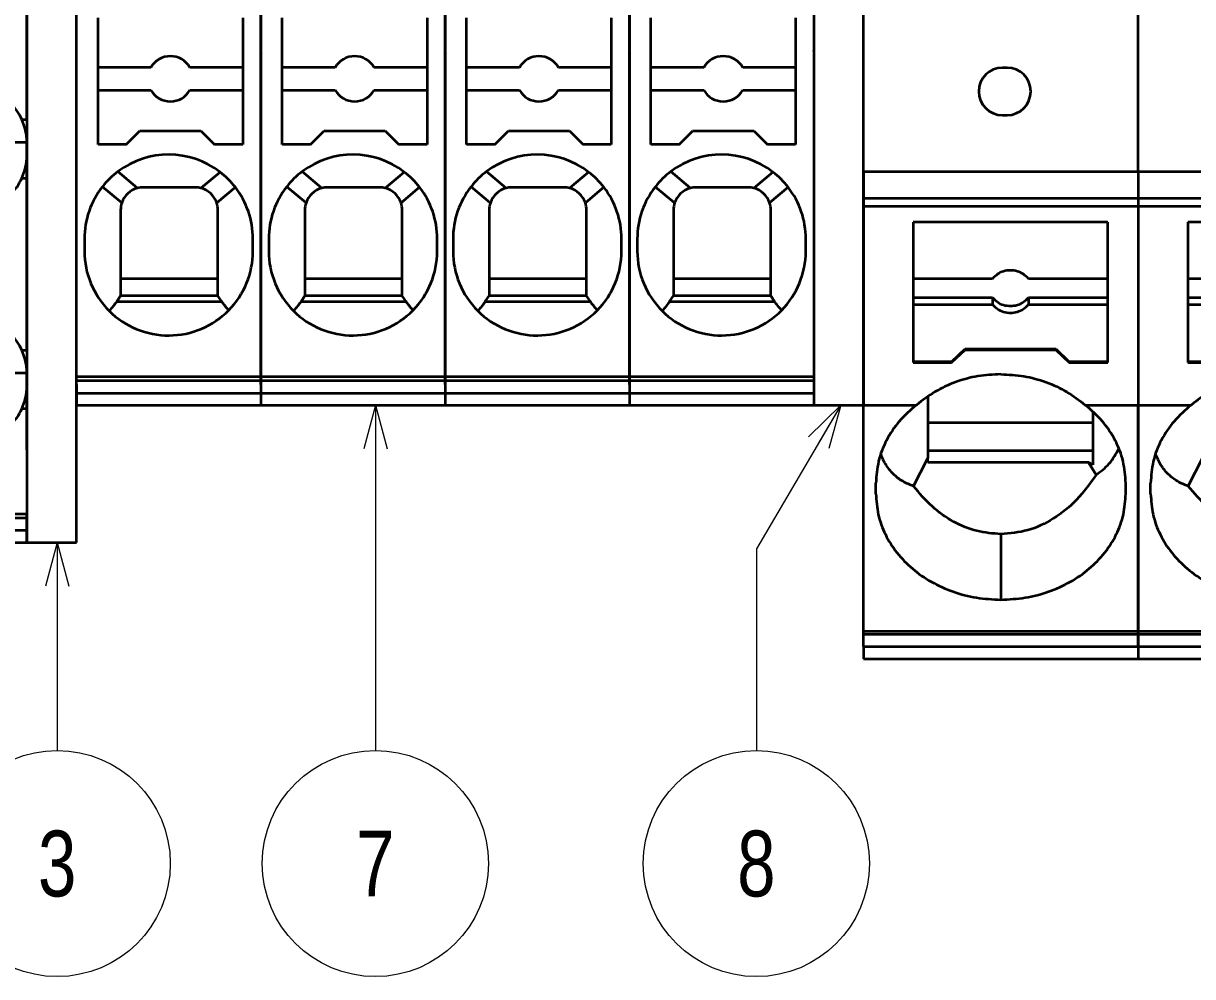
# Model space of a CAD drawing. Header units: millimetres. Extents: x 7 to 587, y 2 to 418.
# Drawn here: x 402.2 to 453.9, y 185 to 227.1 of the extents above; entities that cross this region are included whole.
import ezdxf
from ezdxf.enums import TextEntityAlignment as Align

# ---------------------------------------------------------------- set-up
doc = ezdxf.new("R2010")
doc.units = ezdxf.units.MM
doc.layers.add('GR1_01', color=7, linetype='Continuous')
doc.layers.add('GR1_15', color=7, linetype='Continuous')
doc.styles.add('HG丸ｺﾞｼｯｸM-PRO', font='')
doc.styles.get('HG丸ｺﾞｼｯｸM-PRO').set_extended_font_data('HG丸ｺﾞｼｯｸM-PRO')

# ---------------------------------------------------------------- blocks, each defined once
blk = doc.blocks.new('FXTIP_ARROW_S')
at = {"color": 0, "linetype": 'Continuous', "lineweight": -2}
for q in [(-0.966, 0.259), (-1, 0), (-0.966, -0.259)]:
    blk.add_line((0, 0), q, dxfattribs=at)
blk = doc.blocks.new('BLKF088')
at = {"layer": 'GR1_01', "color": 3, "linetype": 'Continuous', "lineweight": 35}
for p, q in [((397.15, 263.4), (397.15, 264.6)), ((397.15, 264.6), (402.3, 264.6)), ((402.3, 264.6), (402.3, 263.4)), ((397.15, 263.4), (397.15, 250.049)), ((397.15, 263.4), (402.3, 263.4)), ((402.3, 263.4), (402.3, 261.925)), ((397.75, 261.925), (397.75, 254.125)), ((402.3, 261.925), (397.75, 261.925)), ((402.3, 254.125), (402.3, 261.925)), ((398.845, 258.425), (398.845, 257.625)), ((399.034, 258.425), (398.845, 258.425)), ((399.345, 258.175), (399.034, 258.425)), ((401.056, 258.425), (399.034, 258.425)), ((399.345, 258.175), (399.345, 257.875)), ((400.745, 258.175), (399.345, 258.175)), ((401.056, 258.425), (400.745, 258.175)), ((400.745, 257.875), (400.745, 258.175)), ((401.245, 258.425), (401.056, 258.425)), ((401.245, 257.625), (401.245, 258.425)), ((398.845, 257.625), (399.034, 257.625)), ((399.034, 257.625), (399.345, 257.875)), ((399.034, 257.625), (401.056, 257.625)), ((399.345, 257.875), (400.745, 257.875)), ((400.745, 257.875), (401.056, 257.625)), ((401.056, 257.625), (401.245, 257.625)), ((399.15, 254.125), (397.75, 254.125)), ((399.15, 253.325), (399.15, 254.125)), ((400.85, 253.325), (400.85, 254.125)), ((400.85, 254.125), (402.3, 254.125)), ((402.3, 254.125), (402.3, 250.15)), ((399.15, 252.325), (399.15, 253.325)), ((399.15, 253.325), (400.85, 253.325)), ((400.85, 252.325), (400.85, 253.325)), ((398.65, 250.775), (398.65, 252.325)), ((399.15, 252.325), (398.65, 252.325)), ((401.35, 252.325), (400.85, 252.325)), ((401.35, 252.325), (401.35, 250.775)), ((401.35, 250.775), (398.65, 250.775)), ((397.15, 250.049), (397.95, 250.049)), ((397.15, 249.593), (397.15, 250.049)), ((397.95, 250.15), (397.95, 250.049)), ((402.3, 250.15), (397.95, 250.15)), ((397.95, 250.049), (397.95, 249.593)), ((402.3, 249.24), (402.3, 250.15)), ((397.15, 249.593), (397.95, 249.593)), ((397.15, 249.24), (397.15, 249.593)), ((397.15, 248.728), (397.15, 249.24)), ((402.3, 249.24), (397.15, 249.24)), ((402.3, 248.728), (402.3, 249.24)), ((397.15, 247.816), (397.15, 248.728)), ((397.15, 248.728), (402.3, 248.728)), ((402.3, 247.816), (402.3, 248.728)), ((397.15, 247.816), (397.15, 242.684)), ((397.15, 247.816), (402.3, 247.816)), ((402.3, 247.816), (402.3, 242.684)), ((397.15, 242.684), (397.15, 242.075)), ((397.15, 242.684), (402.3, 242.684)), ((402.3, 242.684), (402.3, 241.772)), ((397.15, 242.075), (397.15, 241.772)), ((397.15, 241.772), (397.15, 241.26)), ((397.15, 241.772), (402.3, 241.772)), ((402.3, 241.772), (402.3, 241.26)), ((397.15, 240.907), (397.15, 241.26)), ((397.15, 241.26), (402.3, 241.26)), ((402.3, 240.35), (402.3, 241.26)), ((397.15, 240.907), (397.15, 240.451)), ((397.15, 240.907), (397.95, 240.907)), ((397.15, 240.451), (397.95, 240.451)), ((397.15, 240.451), (397.15, 240.018)), ((397.95, 240.907), (397.95, 240.451)), ((397.95, 240.451), (397.95, 240.35)), ((397.15, 240.018), (402.3, 240.018)), ((397.15, 240.018), (397.15, 239.3)), ((397.95, 240.35), (402.3, 240.35)), ((402.3, 240.35), (402.3, 240.018)), ((402.3, 240.018), (402.3, 239.3)), ((397.15, 231.3), (397.15, 239.3)), ((397.15, 239.3), (397.8, 239.3)), ((397.8, 239.3), (397.8, 236.15)), ((397.8, 239.3), (401.725, 239.3)), ((401.725, 236.15), (401.725, 239.3)), ((401.725, 239.3), (402.3, 239.3)), ((402.3, 231.3), (402.3, 239.3)), ((397.8, 236.15), (401.725, 236.15)), ((397.8, 234.45), (397.8, 231.3)), ((401.725, 234.45), (397.8, 234.45)), ((401.725, 231.3), (401.725, 234.45)), ((397.15, 231.3), (397.8, 231.3)), ((397.15, 231.3), (397.15, 230.582)), ((397.8, 231.3), (401.725, 231.3)), ((401.725, 231.3), (402.3, 231.3)), ((402.3, 231.3), (402.3, 230.582)), ((397.15, 205.456), (397.15, 230.582)), ((397.15, 230.582), (402.3, 230.582)), ((402.3, 222.9), (402.3, 230.582)), ((398.413, 229.48), (401.187, 229.48)), ((398.8, 228.65), (397.9, 228.65)), ((397.9, 228.65), (397.9, 227.05)), ((399.2, 228.25), (398.8, 228.65)), ((400.8, 228.65), (400.4, 228.25)), ((401.7, 228.65), (400.8, 228.65)), ((401.7, 227.05), (401.7, 228.65)), ((400.4, 228.25), (399.2, 228.25)), ((397.9, 227.05), (398.883, 227.05)), ((397.9, 227.05), (397.9, 226.25)), ((400.717, 227.05), (401.7, 227.05)), ((401.7, 226.25), (401.7, 227.05)), ((398.883, 226.25), (397.9, 226.25)), ((397.9, 226.25), (397.9, 224.85)), ((401.7, 226.25), (400.717, 226.25)), ((401.7, 224.85), (401.7, 226.25)), ((397.9, 224.85), (401.7, 224.85)), ((402.082, 222.9), (402.3, 222.9)), ((402.3, 222.9), (402.3, 221.9)), ((397.5, 221.3), (397.5, 221.9)), ((398.3, 221.9), (397.5, 221.9)), ((398.3, 222), (398.3, 221.9)), ((398.3, 220.55), (398.3, 221.9)), ((401.3, 222), (401.3, 221.9)), ((401.3, 221.9), (402.3, 221.9)), ((401.3, 220.55), (401.3, 221.9)), ((402.3, 221.3), (402.3, 221.9)), ((402.3, 220.3), (402.3, 221.3)), ((398.3, 220.55), (401.3, 220.55)), ((398.3, 220.3), (398.3, 220.55)), ((398.3, 220.3), (401.3, 220.3)), ((398.3, 220.15), (398.3, 220.3)), ((401.3, 220.3), (401.3, 220.55)), ((401.3, 220.15), (401.3, 220.3)), ((402.082, 220.3), (402.3, 220.3)), ((402.3, 212.7), (402.3, 220.3)), ((398.3, 219.7), (398.3, 220.15)), ((398.3, 220.15), (401.3, 220.15)), ((401.3, 219.9), (401.3, 220.15)), ((401.3, 219.9), (401.597, 219.603)), ((398.203, 219.603), (398.3, 219.7)), ((398.8, 218.45), (397.9, 218.45)), ((397.9, 218.45), (397.9, 216.85)), ((399.2, 218.05), (398.8, 218.45)), ((400.8, 218.45), (400.4, 218.05)), ((401.7, 218.45), (400.8, 218.45)), ((401.7, 216.85), (401.7, 218.45)), ((400.4, 218.05), (399.2, 218.05)), ((397.9, 216.85), (397.9, 216.05)), ((397.9, 216.85), (398.883, 216.85)), ((400.717, 216.85), (401.7, 216.85)), ((401.7, 216.05), (401.7, 216.85)), ((397.9, 216.05), (397.9, 214.65)), ((398.883, 216.05), (397.9, 216.05)), ((401.7, 216.05), (400.717, 216.05)), ((401.7, 214.65), (401.7, 216.05)), ((397.9, 214.65), (401.7, 214.65)), ((402.082, 212.7), (402.3, 212.7)), ((402.3, 212.7), (402.3, 211.7)), ((398.3, 211.7), (397.5, 211.7)), ((397.5, 211.1), (397.5, 211.7)), ((398.3, 211.8), (398.3, 211.7)), ((398.3, 210.35), (398.3, 211.7)), ((401.3, 211.8), (401.3, 211.7)), ((401.3, 211.7), (402.3, 211.7)), ((401.3, 210.35), (401.3, 211.7)), ((402.3, 211.1), (402.3, 211.7)), ((402.3, 210.1), (402.3, 211.1)), ((398.3, 210.1), (398.3, 210.35)), ((398.3, 210.35), (401.3, 210.35)), ((398.3, 210.1), (401.3, 210.1)), ((398.3, 209.95), (398.3, 210.1)), ((398.3, 209.95), (401.3, 209.95)), ((398.3, 209.5), (398.3, 209.95)), ((401.3, 210.1), (401.3, 210.35)), ((401.3, 209.95), (401.3, 210.1)), ((401.3, 209.7), (401.3, 209.95)), ((402.3, 210.1), (402.082, 210.1)), ((402.3, 208.3), (402.3, 210.1)), ((398.203, 209.403), (398.3, 209.5)), ((401.3, 209.7), (401.597, 209.403)), ((402.3, 208.3), (402.3, 205.456)), ((397.15, 205.287), (397.15, 205.456)), ((397.15, 205.456), (402.3, 205.456)), ((397.15, 205.287), (402.3, 205.287)), ((397.15, 204.748), (397.15, 205.287)), ((402.3, 205.287), (402.3, 205.456)), ((402.3, 204.748), (402.3, 205.287)), ((397.15, 204.2), (397.15, 204.748)), ((397.15, 204.748), (402.3, 204.748)), ((402.3, 204.2), (402.3, 204.748)), ((397.15, 204.2), (402.3, 204.2))]:
    blk.add_line(p, q, dxfattribs=at)
for centre, radius, start, end in [((398.75, 229.85), 0.5, 95.4406, 224.9997), ((400.85, 229.85), 0.5, 315, 84.5597), ((399.8, 226.65), 1, 23.5782, 156.4218), ((399.8, 226.65), 1, 203.5782, 336.4218), ((399.9, 221.9), 2.4, 24.6243, 180), ((399.3, 222), 1, 90, 180), ((400.3, 222), 1, 0, 90), ((399.9, 221.9), 2.4, 0, 24.6243), ((399.9, 221.3), 2.4, 180, 202.5819), ((399.9, 221.3), 2.4, 335.3757, 0), ((399.9, 221.3), 2.4, 202.5819, 225), ((399.9, 221.3), 2.4, 315, 335.3757), ((399.9, 221.3), 2.4, 225, 315), ((399.8, 216.45), 1, 23.5782, 156.4218), ((399.8, 216.45), 1, 203.5782, 336.4218), ((399.9, 211.7), 2.4, 24.6243, 180), ((399.3, 211.8), 1, 90, 180), ((400.3, 211.8), 1, 0, 90), ((399.9, 211.7), 2.4, 0, 24.6243), ((399.9, 211.1), 2.4, 180, 225), ((399.9, 211.1), 2.4, 335.3757, 0), ((399.9, 211.1), 2.4, 315, 335.3757), ((399.9, 211.1), 2.4, 225, 315)]:
    blk.add_arc(centre, radius, start, end, dxfattribs=at)
for points in [[(399.8, 230.452), (399.709, 230.444), (399.526, 230.426), (399.251, 230.4), (398.977, 230.374), (398.794, 230.356), (398.703, 230.348)], [(400.897, 230.348), (400.806, 230.356), (400.623, 230.374), (400.349, 230.4), (400.074, 230.426), (399.891, 230.444), (399.8, 230.452)], [(401.204, 229.496), (401.201, 229.494), (401.195, 229.488), (401.19, 229.483), (401.187, 229.48)], [(400.257, 228.55), (400.181, 228.55), (400.029, 228.55), (399.8, 228.55), (399.571, 228.55), (399.419, 228.55), (399.343, 228.55)]]:
    blk.add_open_spline(points, degree=3, dxfattribs=at)
for points, knots in [([(398.396, 229.496), (398.399, 229.494), (398.405, 229.488), (398.41, 229.483), (398.413, 229.48)], [0, 0, 0, 0, 0.01158126, 0.02316252, 0.02316252, 0.02316252, 0.02316252]), ([(398.413, 229.48), (398.489, 229.404), (398.641, 229.252), (398.872, 229.02), (399.106, 228.787), (399.264, 228.629), (399.343, 228.55)], [0, 0, 0, 0, 0.323038, 0.646076, 0.980696, 1.315315, 1.315315, 1.315315, 1.315315]), ([(401.187, 229.48), (401.111, 229.404), (400.959, 229.252), (400.728, 229.02), (400.494, 228.787), (400.336, 228.629), (400.257, 228.55)], [0, 0, 0, 0, 0.323038, 0.646076, 0.980696, 1.315315, 1.315315, 1.315315, 1.315315]), ([(399.3, 223), (399.34, 223), (399.415, 223), (399.53, 223), (399.649, 223), (399.779, 223), (399.913, 223), (400.047, 223), (400.176, 223), (400.259, 223), (400.3, 223)], [0, 0, 0, 0, 0.120263, 0.223255, 0.346586, 0.477449, 0.613456, 0.74891, 0.878338, 1, 1, 1, 1]), ([(399.3, 212.8), (399.342, 212.8), (399.417, 212.8), (399.532, 212.8), (399.649, 212.8), (399.779, 212.8), (399.913, 212.8), (400.047, 212.8), (400.176, 212.8), (400.259, 212.8), (400.3, 212.8)], [0, 0, 0, 0, 0.127458, 0.223255, 0.346586, 0.477449, 0.613456, 0.74891, 0.878338, 1, 1, 1, 1])]:
    blk.add_open_spline(points, degree=3, knots=knots, dxfattribs=at)
blk = doc.blocks.new('BLKF087')
at = {"layer": 'GR1_01', "color": 3, "linetype": 'Continuous', "lineweight": 35}
blk.add_blockref('BLKF088', (0, 0), dxfattribs=at)
blk = doc.blocks.new('BLKF093')
at = {"layer": 'GR1_01', "color": 3, "linetype": 'Continuous', "lineweight": 35}
for p, q in [((402.3, 264.6), (402.3, 204.2)), ((404.5, 204.2), (404.5, 264.6)), ((402.3, 204.2), (404.5, 204.2))]:
    blk.add_line(p, q, dxfattribs=at)
blk = doc.blocks.new('BLKF118')
at = {"layer": 'GR1_01', "color": 3, "linetype": 'Continuous', "lineweight": 35}
for p, q in [((437.1, 268), (437.1, 210.275)), ((439.3, 210.275), (439.3, 268)), ((437.1, 210.275), (439.3, 210.275))]:
    blk.add_line(p, q, dxfattribs=at)
blk = doc.blocks.new('BLKF148')
at = {"layer": 'GR1_01', "color": 3, "linetype": 'Continuous', "lineweight": 35}
for p, q in [((428.95, 225.952), (428.95, 230.582)), ((437.1, 230.582), (437.1, 225.952)), ((429.9, 225.2), (429.9, 227.4)), ((436.3, 227.4), (436.3, 225.2)), ((428.95, 225.928), (428.95, 225.952)), ((428.95, 224.4), (428.95, 225.928)), ((437.1, 225.928), (437.1, 225.952)), ((437.1, 225.928), (437.1, 212.075)), ((432.234, 225.2), (429.9, 225.2)), ((429.9, 224.2), (429.9, 225.2)), ((436.3, 225.2), (433.966, 225.2)), ((436.3, 225.2), (436.3, 224.2)), ((428.95, 224.1), (428.95, 224.4)), ((428.95, 222.8), (428.95, 224.1)), ((429.9, 224.2), (432.234, 224.2)), ((429.9, 221.8), (429.9, 224.2)), ((433.966, 224.2), (436.3, 224.2)), ((436.3, 224.2), (436.3, 221.8)), ((428.95, 211.532), (428.95, 222.8)), ((431.15, 221.8), (431.75, 222.4)), ((431.75, 222.4), (434.45, 222.4)), ((434.45, 222.4), (435.05, 221.8)), ((431.15, 221.8), (429.9, 221.8)), ((436.3, 221.8), (435.05, 221.8)), ((431.651, 219.868), (430.781, 220.598)), ((435.295, 220.578), (434.449, 219.868)), ((430.949, 219.21), (430.096, 219.926)), ((434.2, 219.9), (431.9, 219.9)), ((435.974, 219.901), (435.151, 219.21)), ((430.9, 218.9), (430.9, 215.85)), ((435.2, 215.85), (435.2, 218.9)), ((429.3, 217.625), (429.3, 217.076)), ((436.75, 217.076), (436.75, 217.625)), ((430.9, 215.85), (430.9, 215.1)), ((435.2, 215.85), (430.9, 215.85)), ((435.2, 215.1), (435.2, 215.85)), ((430.728, 214.85), (430.9, 215.1)), ((435.2, 215.1), (430.9, 215.1)), ((435.372, 214.85), (435.2, 215.1)), ((430.728, 214.85), (435.372, 214.85)), ((437.1, 212.075), (437.1, 211.532)), ((428.95, 211.532), (437.1, 211.532)), ((428.95, 211.363), (428.95, 211.532)), ((437.1, 211.532), (437.1, 211.363)), ((428.95, 211.363), (437.1, 211.363)), ((428.95, 211.175), (428.95, 211.363)), ((428.95, 211.175), (428.95, 210.801)), ((437.1, 211.363), (437.1, 210.801)), ((428.95, 210.801), (428.95, 210.275)), ((428.95, 210.801), (437.1, 210.801)), ((437.1, 210.801), (437.1, 210.275)), ((428.95, 210.275), (437.1, 210.275))]:
    blk.add_line(p, q, dxfattribs=at)
for centre, radius, start, end in [((433.1, 224.7), 1, 30, 150), ((433.1, 224.7), 1, 210, 330), ((433.025, 217.625), 3.725, 52.4492, 127.044), ((433.025, 217.625), 3.725, 127.044, 141.8415), ((433.025, 217.625), 3.725, 37.6639, 52.4492), ((433.025, 217.625), 3.725, 141.8415, 180), ((431.9, 218.9), 1, 104.4381, 161.9174), ((431.9, 218.9), 1, 90, 104.4381), ((434.2, 218.9), 1, 75.5619, 90), ((434.2, 218.9), 1, 18.0826, 75.5619), ((433.025, 217.625), 3.725, 0, 37.6639), ((431.9, 218.9), 1, 161.9174, 180), ((434.2, 218.9), 1, 0, 18.0826), ((433.025, 217.076), 3.725, 180, 224.9968), ((433.025, 217.076), 3.725, 315.555, 0), ((433.025, 217.076), 3.725, 224.9968, 315.555)]:
    blk.add_arc(centre, radius, start, end, dxfattribs=at)
for points, knots in [([(430.728, 214.85), (430.677, 214.779), (430.573, 214.636), (430.452, 214.507), (430.391, 214.442)], [0, 0, 0, 0, 0.2629101, 0.529613, 0.529613, 0.529613, 0.529613]), ([(435.684, 214.468), (435.628, 214.529), (435.516, 214.65), (435.42, 214.784), (435.372, 214.85)], [0, 0, 0, 0, 0.2487034, 0.4941094, 0.4941094, 0.4941094, 0.4941094])]:
    blk.add_open_spline(points, degree=3, knots=knots, dxfattribs=at)
blk = doc.blocks.new('BLKF149')
at = {"layer": 'GR1_01', "color": 3, "linetype": 'Continuous', "lineweight": 35}
for p, q in [((420.8, 225.952), (420.8, 230.582)), ((428.95, 230.582), (428.95, 225.952)), ((421.75, 225.2), (421.75, 227.4)), ((428.15, 227.4), (428.15, 225.2)), ((420.8, 225.928), (420.8, 225.952)), ((420.8, 224.4), (420.8, 225.928)), ((428.95, 225.928), (428.95, 225.952)), ((428.95, 225.928), (428.95, 212.075)), ((424.084, 225.2), (421.75, 225.2)), ((421.75, 224.2), (421.75, 225.2)), ((428.15, 225.2), (425.816, 225.2)), ((428.15, 225.2), (428.15, 224.2)), ((420.8, 224.1), (420.8, 224.4)), ((420.8, 222.8), (420.8, 224.1)), ((421.75, 224.2), (424.084, 224.2)), ((421.75, 221.8), (421.75, 224.2)), ((425.816, 224.2), (428.15, 224.2)), ((428.15, 224.2), (428.15, 221.8)), ((420.8, 211.532), (420.8, 222.8)), ((423, 221.8), (423.6, 222.4)), ((423.6, 222.4), (426.3, 222.4)), ((426.3, 222.4), (426.9, 221.8)), ((423, 221.8), (421.75, 221.8)), ((428.15, 221.8), (426.9, 221.8)), ((423.501, 219.868), (422.631, 220.598)), ((427.145, 220.578), (426.299, 219.868)), ((422.799, 219.21), (421.946, 219.926)), ((426.05, 219.9), (423.75, 219.9)), ((427.824, 219.901), (427.001, 219.21)), ((422.75, 218.9), (422.75, 215.85)), ((427.05, 215.85), (427.05, 218.9)), ((421.15, 217.625), (421.15, 217.076)), ((428.6, 217.076), (428.6, 217.625)), ((422.75, 215.85), (422.75, 215.1)), ((427.05, 215.85), (422.75, 215.85)), ((427.05, 215.1), (427.05, 215.85)), ((422.578, 214.85), (422.75, 215.1)), ((427.05, 215.1), (422.75, 215.1)), ((427.222, 214.85), (427.05, 215.1)), ((422.578, 214.85), (427.222, 214.85)), ((428.95, 212.075), (428.95, 211.532)), ((420.8, 211.532), (428.95, 211.532)), ((420.8, 211.363), (420.8, 211.532)), ((428.95, 211.532), (428.95, 211.363)), ((420.8, 211.363), (428.95, 211.363)), ((420.8, 211.175), (420.8, 211.363)), ((420.8, 211.175), (420.8, 210.801)), ((428.95, 211.363), (428.95, 210.801)), ((420.8, 210.801), (420.8, 210.275)), ((420.8, 210.801), (428.95, 210.801)), ((428.95, 210.801), (428.95, 210.275)), ((420.8, 210.275), (428.95, 210.275))]:
    blk.add_line(p, q, dxfattribs=at)
for centre, radius, start, end in [((424.95, 224.7), 1, 30, 150), ((424.95, 224.7), 1, 210, 330), ((424.875, 217.625), 3.725, 52.4492, 127.044), ((424.875, 217.625), 3.725, 127.044, 141.8415), ((424.875, 217.625), 3.725, 37.6639, 52.4492), ((424.875, 217.625), 3.725, 141.8415, 180), ((423.75, 218.9), 1, 104.4381, 161.9174), ((423.75, 218.9), 1, 90, 104.4381), ((426.05, 218.9), 1, 75.5619, 90), ((426.05, 218.9), 1, 18.0826, 75.5619), ((424.875, 217.625), 3.725, 0, 37.6639), ((423.75, 218.9), 1, 161.9174, 180), ((426.05, 218.9), 1, 0, 18.0826), ((424.875, 217.076), 3.725, 180, 224.9968), ((424.875, 217.076), 3.725, 315.555, 0), ((424.875, 217.076), 3.725, 224.9968, 315.555)]:
    blk.add_arc(centre, radius, start, end, dxfattribs=at)
for points, knots in [([(422.578, 214.85), (422.527, 214.779), (422.423, 214.636), (422.302, 214.507), (422.241, 214.442)], [0, 0, 0, 0, 0.2629101, 0.529613, 0.529613, 0.529613, 0.529613]), ([(427.534, 214.468), (427.478, 214.529), (427.366, 214.65), (427.27, 214.784), (427.222, 214.85)], [0, 0, 0, 0, 0.2487034, 0.4941094, 0.4941094, 0.4941094, 0.4941094])]:
    blk.add_open_spline(points, degree=3, knots=knots, dxfattribs=at)
blk = doc.blocks.new('BLKF150')
at = {"layer": 'GR1_01', "color": 3, "linetype": 'Continuous', "lineweight": 35}
for p, q in [((412.65, 225.952), (412.65, 230.582)), ((420.8, 230.582), (420.8, 225.952)), ((413.6, 225.2), (413.6, 227.4)), ((420, 227.4), (420, 225.2)), ((412.65, 225.928), (412.65, 225.952)), ((412.65, 224.4), (412.65, 225.928)), ((420.8, 225.928), (420.8, 225.952)), ((420.8, 225.928), (420.8, 212.075)), ((415.934, 225.2), (413.6, 225.2)), ((413.6, 224.2), (413.6, 225.2)), ((420, 225.2), (417.666, 225.2)), ((420, 225.2), (420, 224.2)), ((412.65, 224.1), (412.65, 224.4)), ((412.65, 222.8), (412.65, 224.1)), ((413.6, 224.2), (415.934, 224.2)), ((413.6, 221.8), (413.6, 224.2)), ((417.666, 224.2), (420, 224.2)), ((420, 224.2), (420, 221.8)), ((412.65, 211.532), (412.65, 222.8)), ((414.85, 221.8), (415.45, 222.4)), ((415.45, 222.4), (418.15, 222.4)), ((418.15, 222.4), (418.75, 221.8)), ((414.85, 221.8), (413.6, 221.8)), ((420, 221.8), (418.75, 221.8)), ((415.351, 219.868), (414.481, 220.598)), ((418.995, 220.578), (418.149, 219.868)), ((414.649, 219.21), (413.796, 219.926)), ((417.9, 219.9), (415.6, 219.9)), ((419.674, 219.901), (418.851, 219.21)), ((414.6, 218.9), (414.6, 215.85)), ((418.9, 215.85), (418.9, 218.9)), ((413, 217.625), (413, 217.076)), ((420.45, 217.076), (420.45, 217.625)), ((414.6, 215.85), (414.6, 215.1)), ((418.9, 215.85), (414.6, 215.85)), ((418.9, 215.1), (418.9, 215.85)), ((414.428, 214.85), (414.6, 215.1)), ((418.9, 215.1), (414.6, 215.1)), ((419.072, 214.85), (418.9, 215.1)), ((414.428, 214.85), (419.072, 214.85)), ((420.8, 212.075), (420.8, 211.532)), ((412.65, 211.532), (420.8, 211.532)), ((412.65, 211.363), (412.65, 211.532)), ((420.8, 211.532), (420.8, 211.363)), ((412.65, 211.363), (420.8, 211.363)), ((412.65, 211.175), (412.65, 211.363)), ((412.65, 211.175), (412.65, 210.801)), ((420.8, 211.363), (420.8, 210.801)), ((412.65, 210.801), (412.65, 210.275)), ((412.65, 210.801), (420.8, 210.801)), ((420.8, 210.801), (420.8, 210.275)), ((412.65, 210.275), (420.8, 210.275))]:
    blk.add_line(p, q, dxfattribs=at)
for centre, radius, start, end in [((416.8, 224.7), 1, 30, 150), ((416.8, 224.7), 1, 210, 330), ((416.725, 217.625), 3.725, 52.4492, 127.044), ((416.725, 217.625), 3.725, 127.044, 141.8415), ((416.725, 217.625), 3.725, 37.6639, 52.4492), ((416.725, 217.625), 3.725, 141.8415, 180), ((415.6, 218.9), 1, 104.4381, 161.9174), ((415.6, 218.9), 1, 90, 104.4381), ((417.9, 218.9), 1, 75.5619, 90), ((417.9, 218.9), 1, 18.0826, 75.5619), ((416.725, 217.625), 3.725, 0, 37.6639), ((415.6, 218.9), 1, 161.9174, 180), ((417.9, 218.9), 1, 0, 18.0826), ((416.725, 217.076), 3.725, 180, 224.9968), ((416.725, 217.076), 3.725, 315.555, 0), ((416.725, 217.076), 3.725, 224.9968, 315.555)]:
    blk.add_arc(centre, radius, start, end, dxfattribs=at)
for points, knots in [([(414.428, 214.85), (414.377, 214.779), (414.273, 214.636), (414.152, 214.507), (414.091, 214.442)], [0, 0, 0, 0, 0.2629101, 0.529613, 0.529613, 0.529613, 0.529613]), ([(419.384, 214.468), (419.328, 214.529), (419.216, 214.65), (419.12, 214.784), (419.072, 214.85)], [0, 0, 0, 0, 0.2487034, 0.4941094, 0.4941094, 0.4941094, 0.4941094])]:
    blk.add_open_spline(points, degree=3, knots=knots, dxfattribs=at)
blk = doc.blocks.new('BLKF151')
at = {"layer": 'GR1_01', "color": 3, "linetype": 'Continuous', "lineweight": 35}
for p, q in [((404.5, 225.952), (404.5, 230.582)), ((412.65, 230.582), (412.65, 225.952)), ((405.45, 225.2), (405.45, 227.4)), ((411.85, 227.4), (411.85, 225.2)), ((404.5, 225.928), (404.5, 225.952)), ((404.5, 224.4), (404.5, 225.928)), ((412.65, 225.928), (412.65, 225.952)), ((412.65, 225.928), (412.65, 212.075)), ((407.784, 225.2), (405.45, 225.2)), ((405.45, 224.2), (405.45, 225.2)), ((411.85, 225.2), (409.516, 225.2)), ((411.85, 225.2), (411.85, 224.2)), ((404.5, 224.1), (404.5, 224.4)), ((404.5, 222.8), (404.5, 224.1)), ((405.45, 224.2), (407.784, 224.2)), ((405.45, 221.8), (405.45, 224.2)), ((409.516, 224.2), (411.85, 224.2)), ((411.85, 224.2), (411.85, 221.8)), ((404.5, 211.532), (404.5, 222.8)), ((406.7, 221.8), (407.3, 222.4)), ((407.3, 222.4), (410, 222.4)), ((410, 222.4), (410.6, 221.8)), ((406.7, 221.8), (405.45, 221.8)), ((411.85, 221.8), (410.6, 221.8)), ((407.201, 219.868), (406.331, 220.598)), ((410.845, 220.578), (409.999, 219.868)), ((406.499, 219.21), (405.646, 219.926)), ((409.75, 219.9), (407.45, 219.9)), ((411.524, 219.901), (410.701, 219.21)), ((406.45, 218.9), (406.45, 215.85)), ((410.75, 215.85), (410.75, 218.9)), ((404.85, 217.625), (404.85, 217.076)), ((412.3, 217.076), (412.3, 217.625)), ((406.45, 215.85), (406.45, 215.1)), ((410.75, 215.85), (406.45, 215.85)), ((410.75, 215.1), (410.75, 215.85)), ((406.278, 214.85), (406.45, 215.1)), ((410.75, 215.1), (406.45, 215.1)), ((410.922, 214.85), (410.75, 215.1)), ((406.278, 214.85), (410.922, 214.85)), ((412.65, 212.075), (412.65, 211.532)), ((404.5, 211.532), (412.65, 211.532)), ((404.5, 211.363), (404.5, 211.532)), ((412.65, 211.532), (412.65, 211.363)), ((404.5, 211.363), (412.65, 211.363)), ((404.5, 211.175), (404.5, 211.363)), ((404.5, 211.175), (404.5, 210.801)), ((412.65, 211.363), (412.65, 210.801)), ((404.5, 210.801), (404.5, 210.275)), ((404.5, 210.801), (412.65, 210.801)), ((412.65, 210.801), (412.65, 210.275)), ((404.5, 210.275), (412.65, 210.275))]:
    blk.add_line(p, q, dxfattribs=at)
for centre, radius, start, end in [((408.65, 224.7), 1, 30, 150), ((408.65, 224.7), 1, 210, 330), ((408.575, 217.625), 3.725, 52.4492, 127.044), ((408.575, 217.625), 3.725, 127.044, 141.8415), ((408.575, 217.625), 3.725, 37.6639, 52.4492), ((408.575, 217.625), 3.725, 141.8415, 180), ((407.45, 218.9), 1, 104.4381, 161.9174), ((407.45, 218.9), 1, 90, 104.4381), ((409.75, 218.9), 1, 75.5619, 90), ((409.75, 218.9), 1, 18.0826, 75.5619), ((408.575, 217.625), 3.725, 0, 37.6639), ((407.45, 218.9), 1, 161.9174, 180), ((409.75, 218.9), 1, 0, 18.0826), ((408.575, 217.076), 3.725, 180, 224.9968), ((408.575, 217.076), 3.725, 315.555, 0), ((408.575, 217.076), 3.725, 224.9968, 315.555)]:
    blk.add_arc(centre, radius, start, end, dxfattribs=at)
for points, knots in [([(406.278, 214.85), (406.227, 214.779), (406.123, 214.636), (406.002, 214.507), (405.941, 214.442)], [0, 0, 0, 0, 0.2629101, 0.529613, 0.529613, 0.529613, 0.529613]), ([(411.234, 214.468), (411.178, 214.529), (411.066, 214.65), (410.97, 214.784), (410.922, 214.85)], [0, 0, 0, 0, 0.2487034, 0.4941094, 0.4941094, 0.4941094, 0.4941094])]:
    blk.add_open_spline(points, degree=3, knots=knots, dxfattribs=at)
blk = doc.blocks.new('BLKF152')
at = {"layer": 'GR1_01', "color": 3, "linetype": 'Continuous', "lineweight": 35}
for p, q in [((451.45, 220.593), (451.45, 228.895)), ((463.6, 220.593), (451.45, 220.593)), ((451.45, 220.593), (451.45, 219.423)), ((451.45, 219.423), (463.6, 219.423)), ((451.45, 219.423), (451.45, 219.046)), ((463.6, 219.046), (451.45, 219.046)), ((451.45, 219.046), (451.45, 210.275)), ((462.25, 218.356), (453.65, 218.356)), ((453.65, 218.356), (453.65, 215.853)), ((457.15, 215.853), (453.65, 215.853)), ((453.65, 215.853), (453.65, 215.033)), ((453.65, 215.033), (457.15, 215.033)), ((453.65, 215.033), (453.65, 214.725)), ((453.65, 214.725), (457.15, 214.725)), ((453.65, 214.725), (453.65, 212.188)), ((455.35, 212.188), (453.65, 212.188)), ((453.65, 212.188), (453.65, 212.154)), ((453.65, 212.154), (455.35, 212.154)), ((451.45, 210.275), (453.794, 210.275)), ((451.45, 200.282), (451.45, 210.275)), ((453.665, 206.685), (454.3, 207.929)), ((452, 206.352), (452, 206.819)), ((451.45, 200.282), (463.6, 200.282)), ((451.45, 200.138), (451.45, 200.282)), ((451.45, 200.138), (463.6, 200.138)), ((451.45, 199.598), (451.45, 200.138)), ((451.45, 199.598), (463.6, 199.598)), ((451.45, 199.598), (451.45, 199.05)), ((451.45, 199.05), (463.6, 199.05))]:
    blk.add_line(p, q, dxfattribs=at)
for points, knots in [([(457.525, 211.637), (457.184, 211.62), (456.503, 211.586), (455.517, 211.31), (454.591, 210.89), (454.059, 210.479), (453.794, 210.275)], [0, 0, 0, 0, 1.022015, 2.040027, 3.050536, 4.050997, 4.050997, 4.050997, 4.050997]), ([(453.794, 210.275), (453.529, 210.044), (453.008, 209.589), (452.443, 208.731), (452.07, 207.799), (452.023, 207.144), (452, 206.819)], [0, 0, 0, 0, 1.049944, 2.065211, 3.052631, 4.024502, 4.024502, 4.024502, 4.024502]), ([(453.665, 206.685), (453.501, 206.75), (453.178, 206.877), (452.766, 207.204), (452.429, 207.615), (452.287, 207.942), (452.214, 208.11)], [0, 0, 0, 0, 0.5249, 1.037356, 1.557262, 2.103228, 2.103228, 2.103228, 2.103228]), ([(452, 206.352), (452.021, 206.045), (452.063, 205.426), (452.396, 204.537), (452.91, 203.72), (453.606, 203.008), (454.448, 202.424), (455.407, 201.994), (456.446, 201.719), (457.164, 201.684), (457.525, 201.667)], [0, 0, 0, 0, 0.920234, 1.853734, 2.811266, 3.799315, 4.819367, 5.868119, 6.938318, 8.019945, 8.019945, 8.019945, 8.019945]), ([(457.525, 204.567), (457.167, 204.594), (456.441, 204.65), (455.405, 205.092), (454.444, 205.763), (453.929, 206.372), (453.665, 206.685)], [0, 0, 0, 0, 1.070837, 2.172629, 3.329572, 4.555133, 4.555133, 4.555133, 4.555133])]:
    blk.add_open_spline(points, degree=3, knots=knots, dxfattribs=at)
blk = doc.blocks.new('BLKF153')
at = {"layer": 'GR1_01', "color": 3, "linetype": 'Continuous', "lineweight": 35}
for p, q in [((439.3, 220.593), (439.3, 228.895)), ((451.45, 220.593), (451.45, 228.895)), ((445.65, 225.192), (445.45, 225.192)), ((445.45, 223.092), (445.65, 223.092)), ((451.45, 220.593), (439.3, 220.593)), ((439.3, 220.593), (439.3, 219.423)), ((451.45, 220.593), (451.45, 219.423)), ((439.3, 219.423), (451.45, 219.423)), ((439.3, 219.423), (439.3, 219.046)), ((451.45, 219.423), (451.45, 219.046)), ((451.45, 219.046), (439.3, 219.046)), ((439.3, 219.046), (439.3, 210.275)), ((451.45, 219.046), (451.45, 210.275)), ((450.1, 218.356), (441.5, 218.356)), ((441.5, 218.356), (441.5, 215.853)), ((450.1, 215.853), (450.1, 218.356)), ((445, 215.853), (441.5, 215.853)), ((441.5, 215.853), (441.5, 215.033)), ((450.1, 215.853), (446.6, 215.853)), ((450.1, 215.033), (450.1, 215.853)), ((441.5, 215.033), (445, 215.033)), ((441.5, 215.033), (441.5, 214.725)), ((441.5, 214.725), (445, 214.725)), ((441.5, 214.725), (441.5, 212.188)), ((445, 215.033), (445, 214.725)), ((446.6, 215.033), (450.1, 215.033)), ((446.6, 215.033), (446.6, 214.725)), ((446.6, 214.725), (450.1, 214.725)), ((450.1, 214.725), (450.1, 215.033)), ((450.1, 212.188), (450.1, 214.725)), ((443.2, 212.188), (443.8, 212.752)), ((443.2, 212.154), (443.8, 212.718)), ((443.8, 212.752), (443.8, 212.718)), ((443.8, 212.752), (447.8, 212.752)), ((443.8, 212.718), (447.8, 212.718)), ((447.8, 212.718), (447.8, 212.752)), ((447.8, 212.752), (448.4, 212.188)), ((447.8, 212.718), (448.4, 212.154)), ((443.2, 212.188), (441.5, 212.188)), ((441.5, 212.188), (441.5, 212.154)), ((441.5, 212.154), (443.2, 212.154)), ((443.2, 212.188), (443.2, 212.154)), ((450.1, 212.188), (448.4, 212.188)), ((448.4, 212.154), (448.4, 212.188)), ((448.4, 212.154), (450.1, 212.154)), ((450.1, 212.154), (450.1, 212.188)), ((442.15, 210.661), (442.15, 209.507)), ((439.3, 210.275), (441.644, 210.275)), ((439.3, 200.282), (439.3, 210.275)), ((449.106, 210.275), (451.45, 210.275)), ((449.45, 209.983), (449.45, 209.507)), ((451.45, 210.275), (451.45, 200.282)), ((442.15, 209.507), (449.45, 209.507)), ((442.15, 209.507), (442.15, 208.25)), ((449.45, 209.507), (449.45, 208.25)), ((441.515, 206.685), (442.15, 207.929)), ((449.45, 208.25), (442.15, 208.25)), ((442.15, 208.25), (442.15, 207.929)), ((442.15, 207.733), (442.15, 207.929)), ((449.45, 208.25), (449.45, 207.636)), ((449.25, 207.733), (442.15, 207.733)), ((449.45, 207.636), (449.25, 207.733)), ((449.586, 207.191), (449.25, 207.733)), ((439.85, 206.352), (439.85, 206.819)), ((450.9, 206.352), (450.9, 206.819)), ((445.375, 204.567), (445.375, 201.667)), ((439.3, 200.282), (451.45, 200.282)), ((439.3, 200.138), (439.3, 200.282)), ((439.3, 200.138), (451.45, 200.138)), ((439.3, 199.598), (439.3, 200.138)), ((451.45, 200.282), (451.45, 200.138)), ((451.45, 200.138), (451.45, 199.598)), ((439.3, 199.598), (451.45, 199.598)), ((439.3, 199.598), (439.3, 199.05)), ((451.45, 199.598), (451.45, 199.05)), ((439.3, 199.05), (451.45, 199.05))]:
    blk.add_line(p, q, dxfattribs=at)
for centre, start, end in [((445.45, 224.142), 90, 270), ((445.65, 224.142), 270, 90)]:
    blk.add_arc(centre, 1.05, start, end, dxfattribs=at)
for points, knots in [([(446.6, 215.853), (446.53, 215.925), (446.39, 216.071), (446.107, 216.198), (445.8, 216.244), (445.493, 216.198), (445.21, 216.071), (445.07, 215.925), (445, 215.853)], [0, 0, 0, 0, 0.298965, 0.603211, 0.910654, 1.218096, 1.522343, 1.821307, 1.821307, 1.821307, 1.821307]), ([(445, 215.033), (445.07, 214.961), (445.21, 214.815), (445.493, 214.688), (445.8, 214.642), (446.107, 214.688), (446.39, 214.815), (446.53, 214.961), (446.6, 215.033)], [0, 0, 0, 0, 0.298965, 0.603211, 0.910654, 1.218096, 1.522343, 1.821307, 1.821307, 1.821307, 1.821307]), ([(445, 214.725), (445.07, 214.653), (445.21, 214.507), (445.493, 214.38), (445.8, 214.334), (446.107, 214.38), (446.39, 214.507), (446.53, 214.653), (446.6, 214.725)], [0, 0, 0, 0, 0.298965, 0.603211, 0.910654, 1.218096, 1.522343, 1.821307, 1.821307, 1.821307, 1.821307]), ([(445.375, 211.637), (445.034, 211.62), (444.353, 211.586), (443.367, 211.31), (442.441, 210.89), (441.909, 210.479), (441.644, 210.275)], [0, 0, 0, 0, 1.022015, 2.040027, 3.050536, 4.050997, 4.050997, 4.050997, 4.050997]), ([(445.375, 211.637), (445.716, 211.62), (446.397, 211.586), (447.383, 211.31), (448.309, 210.89), (448.841, 210.479), (449.106, 210.275)], [0, 0, 0, 0, 1.022015, 2.040027, 3.050536, 4.050997, 4.050997, 4.050997, 4.050997]), ([(441.644, 210.275), (441.379, 210.044), (440.858, 209.589), (440.293, 208.731), (439.92, 207.799), (439.873, 207.144), (439.85, 206.819)], [0, 0, 0, 0, 1.049944, 2.065211, 3.052631, 4.024502, 4.024502, 4.024502, 4.024502]), ([(450.9, 206.819), (450.877, 207.144), (450.83, 207.799), (450.457, 208.731), (449.892, 209.589), (449.371, 210.044), (449.106, 210.275)], [0, 0, 0, 0, 0.971871, 1.959291, 2.974558, 4.024502, 4.024502, 4.024502, 4.024502]), ([(441.515, 206.685), (441.351, 206.75), (441.028, 206.877), (440.616, 207.204), (440.279, 207.615), (440.137, 207.942), (440.064, 208.11)], [0, 0, 0, 0, 0.5249, 1.037356, 1.557262, 2.103228, 2.103228, 2.103228, 2.103228]), ([(449.586, 207.191), (449.795, 207.345), (450.22, 207.657), (450.468, 208.121), (450.594, 208.356)], [0, 0, 0, 0, 0.769431, 1.558441, 1.558441, 1.558441, 1.558441]), ([(449.586, 207.191), (449.313, 206.807), (448.786, 206.063), (447.743, 205.228), (446.594, 204.672), (445.777, 204.602), (445.375, 204.567)], [0, 0, 0, 0, 1.406105, 2.723753, 3.966986, 5.167253, 5.167253, 5.167253, 5.167253]), ([(439.85, 206.352), (439.871, 206.045), (439.913, 205.426), (440.246, 204.537), (440.76, 203.72), (441.456, 203.008), (442.298, 202.424), (443.257, 201.994), (444.296, 201.719), (445.014, 201.684), (445.375, 201.667)], [0, 0, 0, 0, 0.920234, 1.853734, 2.811266, 3.799315, 4.819367, 5.868119, 6.938318, 8.019945, 8.019945, 8.019945, 8.019945]), ([(445.375, 204.567), (445.017, 204.594), (444.291, 204.65), (443.255, 205.092), (442.294, 205.763), (441.779, 206.372), (441.515, 206.685)], [0, 0, 0, 0, 1.070837, 2.172629, 3.329572, 4.555133, 4.555133, 4.555133, 4.555133]), ([(445.375, 201.667), (445.736, 201.684), (446.454, 201.719), (447.493, 201.994), (448.452, 202.424), (449.294, 203.008), (449.99, 203.72), (450.504, 204.537), (450.837, 205.426), (450.879, 206.045), (450.9, 206.352)], [0, 0, 0, 0, 1.081627, 2.151826, 3.200578, 4.22063, 5.208679, 6.166211, 7.099711, 8.019945, 8.019945, 8.019945, 8.019945])]:
    blk.add_open_spline(points, degree=3, knots=knots, dxfattribs=at)

msp = doc.modelspace()

# ---------------------------------------------------------------- linework, layer by layer
at = {"layer": 'GR1_15', "color": 4, "linetype": 'Continuous', "lineweight": 13}
for p, q in [((417.716, 210.275), (417.716, 195)), ((438.294, 210.275), (434.563, 203.921)), ((403.645, 204.2), (403.645, 195)), ((434.563, 203.921), (434.563, 195))]:
    msp.add_line(p, q, dxfattribs=at)
for centre in [(403.645, 190), (417.716, 190), (434.563, 190)]:
    msp.add_circle(centre, 5, dxfattribs=at)

# ---------------------------------------------------------------- block references
at = {"layer": 'GR1_01', "color": 3, "linetype": 'Continuous', "lineweight": 35}
for name in ['BLKF153', 'BLKF152', 'BLKF151', 'BLKF150', 'BLKF149', 'BLKF148', 'BLKF118', 'BLKF087', 'BLKF093']:
    msp.add_blockref(name, (0, 0), dxfattribs=at)
at = {"layer": 'GR1_15', "color": 4, "linetype": 'Continuous', "lineweight": 13, "xscale": 2, "yscale": 2}
for p, rotation in [((438.294, 210.275), 59.57833184150372), ((417.716, 210.275), 90), ((403.645, 204.2), 90)]:
    msp.add_blockref('FXTIP_ARROW_S', p, dxfattribs=dict(at, rotation=rotation))

# ---------------------------------------------------------------- texts
at = {"layer": 'GR1_15', "color": 3, "linetype": 'Continuous', "lineweight": 35, "style": 'HG丸ｺﾞｼｯｸM-PRO', "width": 0.784542}
for s, p in [('3', (403.645, 190)), ('7', (417.716, 190)), ('8', (434.563, 190))]:
    msp.add_text(s, height=2.909, rotation=0, dxfattribs=at).set_placement(p, align=Align.MIDDLE_CENTER)

doc.saveas('drawing.dxf')
